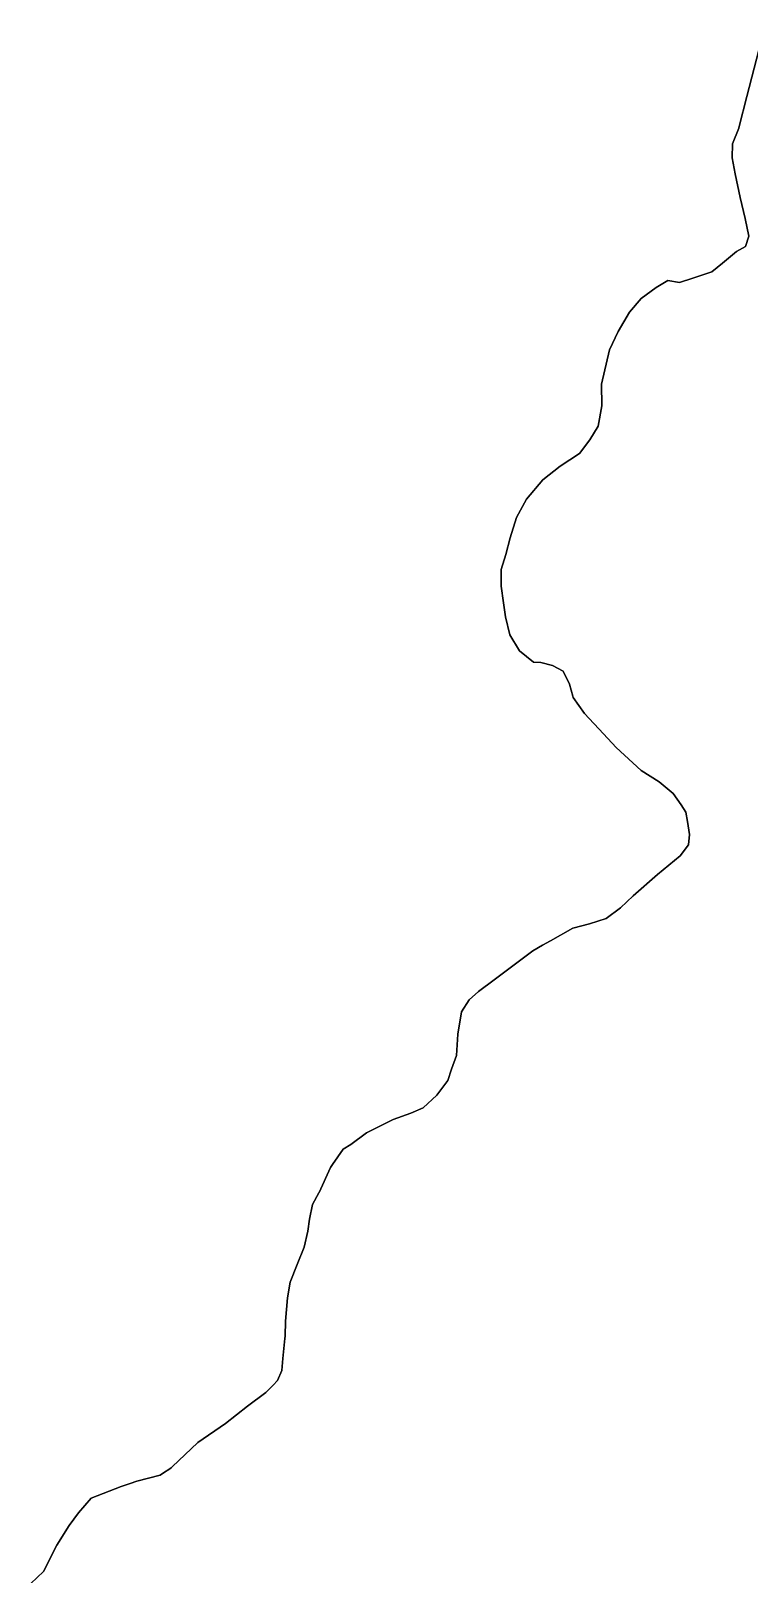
# Model space of a CAD drawing. Header units: millimetres. Extents: x 642261 to 742091, y 6812581 to 6930561.
# Drawn here: x 729113 to 730595, y 6900389 to 6903572 of the extents above; entities that cross this region are included whole.
import ezdxf

# ---------------------------------------------------------------- set-up
doc = ezdxf.new("R2010")
doc.units = ezdxf.units.MM
doc.layers.add('LimiteAreaMunicipio', color=10, linetype='Continuous')

# ---------------------------------------------------------------- blocks, each defined once
blk = doc.blocks.new('compartilhadora_AUTOCAD_OD_1_FMEBLOCK1')
at = {"layer": 'LimiteAreaMunicipio', "color": 7, "linetype": 'Continuous'}
blk.add_lwpolyline([(4582.62565, -6508.55125), (4608.64855, -6484.09455), (4635.95365, -6429.86475), (4661.57455, -6389.12955), (4680.82205, -6362.62405), (4707.09065, -6332.77225), (4768.74445, -6308.63835), (4787.20635, -6302.46485), (4801.32385, -6297.74405), (4849.26805, -6285.22415), (4858.59225, -6279.02005), (4867.11825, -6273.34705), (4871.70225, -6270.29695), (4874.28795, -6267.84365), (4927.23005, -6217.61235), (4984.20435, -6178.39225), (5029.18365, -6142.78185), (5067.20375, -6114.71655), (5082.19285, -6099.62485), (5091.52535, -6090.22825), (5100.44515, -6069.28425), (5102.62575, -6044.37215), (5106.44135, -6003.45145), (5106.91375, -5998.38545), (5107.50145, -5967.68425), (5111.82605, -5919.77885), (5117.55995, -5887.25645), (5131.88335, -5851.05975), (5146.20685, -5814.86285), (5153.64415, -5782.37325), (5157.52815, -5757.49365), (5163.22555, -5726.89035), (5176.78485, -5703.15845), (5177.32875, -5702.20635), (5200.46255, -5650.82215), (5204.97045, -5644.32385), (5226.74565, -5612.93485), (5242.25835, -5603.63425), (5275.09745, -5579.30935), (5330.15215, -5551.57095), (5366.17735, -5538.82445), (5391.94645, -5527.80105), (5419.71295, -5501.45965), (5442.44365, -5471.18285), (5450.43745, -5448.35175), (5460.46905, -5419.70095), (5463.01835, -5375.60065), (5470.71395, -5329.67925), (5486.52155, -5305.02845), (5505.58865, -5288.11805), (5538.42905, -5263.79385), (5617.95735, -5203.89385), (5637.91805, -5192.62545), (5654.13115, -5183.47275), (5700.63525, -5157.49145), (5734.88515, -5148.55095), (5769.17195, -5137.69175), (5798.56995, -5115.22145), (5824.59815, -5090.76715), (5875.30155, -5046.71455), (5921.60445, -5008.16995), (5939.07975, -4985.47115), (5941.18845, -4964.39675), (5936.59435, -4937.43495), (5933.55625, -4918.18115), (5923.63105, -4902.63435), (5907.03995, -4879.28125), (5878.52535, -4855.69935), (5841.49395, -4831.95405), (5789.57425, -4784.88865), (5763.42845, -4756.63535), (5724.46915, -4714.53615), (5701.24795, -4681.45855), (5700.44325, -4678.74055), (5693.24645, -4654.43165), (5680.13475, -4627.30665), (5658.21185, -4615.36905), (5634.47515, -4609.15515), (5619.14475, -4608.86115), (5590.62905, -4585.28005), (5570.81405, -4552.26805), (5561.29255, -4515.61455), (5557.12415, -4486.21665), (5552.28615, -4452.09735), (5552.94825, -4417.55845), (5562.05365, -4387.02045), (5571.23275, -4352.64485), (5583.96585, -4310.65935), (5605.14255, -4272.67465), (5638.27995, -4232.99975), (5674.60385, -4204.90335), (5714.29785, -4178.79115), (5735.29115, -4150.40085), (5752.87755, -4121.94515), (5760.50115, -4079.86175), (5759.64425, -4035.69605), (5776.33735, -3964.99345), (5794.10825, -3926.94375), (5817.02635, -3887.07335), (5841.42725, -3858.74845), (5872.53175, -3836.31095), (5896.67515, -3821.41795), (5920.45025, -3825.71345), (5947.89005, -3816.64245), (5987.32815, -3803.96285), (6008.76685, -3785.76455), (6038.10845, -3762.06245), (6056.49945, -3751.54415), (6063.71865, -3730.56795), (6055.90145, -3693.94655), (6045.86695, -3650.85105), (6035.52465, -3601.41755), (6029.33695, -3568.66665), (6029.88955, -3539.88425), (6042.44065, -3507.49305), (6043.27445, -3504.22775), (6059.02525, -3442.54745), (6094.00895, -3306.93225)], dxfattribs=at)
blk = doc.blocks.new('compartilhadora_AUTOCAD_OD_1_FMEBLOCK2')
at = {"layer": 'LimiteAreaMunicipio', "color": 7, "linetype": 'Continuous'}
blk.add_lwpolyline([(749.44615, 6481.5967), (714.46245, 6345.9815), (698.71165, 6284.3012), (697.87785, 6281.0359), (685.32675, 6248.6447), (684.77415, 6219.8623), (690.96185, 6187.1114), (701.30415, 6137.6779), (711.33865, 6094.5824), (719.15585, 6057.961), (711.93665, 6036.9848), (693.54565, 6026.4665), (664.20405, 6002.7644), (642.76535, 5984.5661), (603.32725, 5971.8865), (575.88745, 5962.8155), (552.11235, 5967.111), (527.96895, 5952.218), (496.86445, 5929.7805), (472.46355, 5901.4556), (449.54545, 5861.5852), (431.77455, 5823.5355), (415.08145, 5752.8329), (415.93835, 5708.6672), (408.31475, 5666.5838), (390.72835, 5638.1281), (369.73505, 5609.7378), (330.04105, 5583.6256), (293.71715, 5555.5292), (260.57975, 5515.8543), (239.40305, 5477.8696), (226.66995, 5435.8841), (217.49085, 5401.5085), (208.38545, 5370.9705), (207.72335, 5336.4316), (212.56135, 5302.3123), (216.72975, 5272.9144), (226.25125, 5236.2609), (246.06625, 5203.2489), (274.58195, 5179.6678), (289.91235, 5179.3738), (313.64905, 5173.1599), (335.57195, 5161.2223), (348.68365, 5134.0973), (355.88045, 5109.7884), (356.68515, 5107.0704), (379.90635, 5073.9928), (418.86565, 5031.8936), (445.01145, 5003.6403), (496.93115, 4956.5749), (533.96255, 4932.8296), (562.47715, 4909.2477), (579.06825, 4885.8946), (588.99345, 4870.3478), (592.03155, 4851.094), (596.62565, 4824.1322), (594.51695, 4803.0578), (577.04165, 4780.359), (530.73875, 4741.8144), (480.03535, 4697.7618), (454.00715, 4673.3075), (424.60915, 4650.8372), (390.32235, 4639.978), (356.07245, 4631.0375), (309.56835, 4605.0562), (293.35525, 4595.9035), (273.39455, 4584.6351), (193.86625, 4524.7351), (161.02585, 4500.4109), (141.95875, 4483.5005), (126.15115, 4458.8497), (118.45555, 4412.9283), (115.90625, 4368.828), (105.87465, 4340.1772), (97.88085, 4317.3461), (75.15015, 4287.0693), (47.38365, 4260.7279), (21.61455, 4249.7045), (-14.41065, 4236.958), (-69.46535, 4209.2196), (-102.30445, 4184.8947), (-117.81715, 4175.5941), (-139.59235, 4144.2051), (-144.10025, 4137.7068), (-167.23405, 4086.3226), (-167.77795, 4085.3705), (-181.33725, 4061.6386), (-187.03465, 4031.0353), (-190.91865, 4006.1557), (-198.35595, 3973.6661), (-212.67945, 3937.4692), (-227.00285, 3901.2725), (-232.73675, 3868.7501), (-237.06135, 3820.8447), (-237.64905, 3790.1435), (-238.12145, 3785.0775), (-241.93705, 3744.1568), (-244.11765, 3719.2447), (-253.03745, 3698.3007), (-262.36995, 3688.9041), (-277.35905, 3673.8124), (-315.37915, 3645.7471), (-360.35845, 3610.1367), (-417.33275, 3570.9166), (-470.27485, 3520.6853), (-472.86055, 3518.232), (-477.44455, 3515.1819), (-485.97055, 3509.5089), (-495.29475, 3503.3048), (-543.23895, 3490.7849), (-557.35645, 3486.0641), (-575.81835, 3479.8906), (-637.47215, 3455.7567), (-663.74075, 3425.9049), (-682.98825, 3399.3994), (-708.60915, 3358.6642), (-735.91425, 3304.4344), (-761.93715, 3279.9777)], dxfattribs=at)

msp = doc.modelspace()

# ---------------------------------------------------------------- block references
at = {"layer": 'LimiteAreaMunicipio', "color": 7, "linetype": 'Continuous'}
for name, p in [('compartilhadora_AUTOCAD_OD_1_FMEBLOCK1', (724530.78, 6906878.7573)), ('compartilhadora_AUTOCAD_OD_1_FMEBLOCK2', (729875.3428, 6897090.2284))]:
    msp.add_blockref(name, p, dxfattribs=at)

doc.saveas('drawing.dxf')
